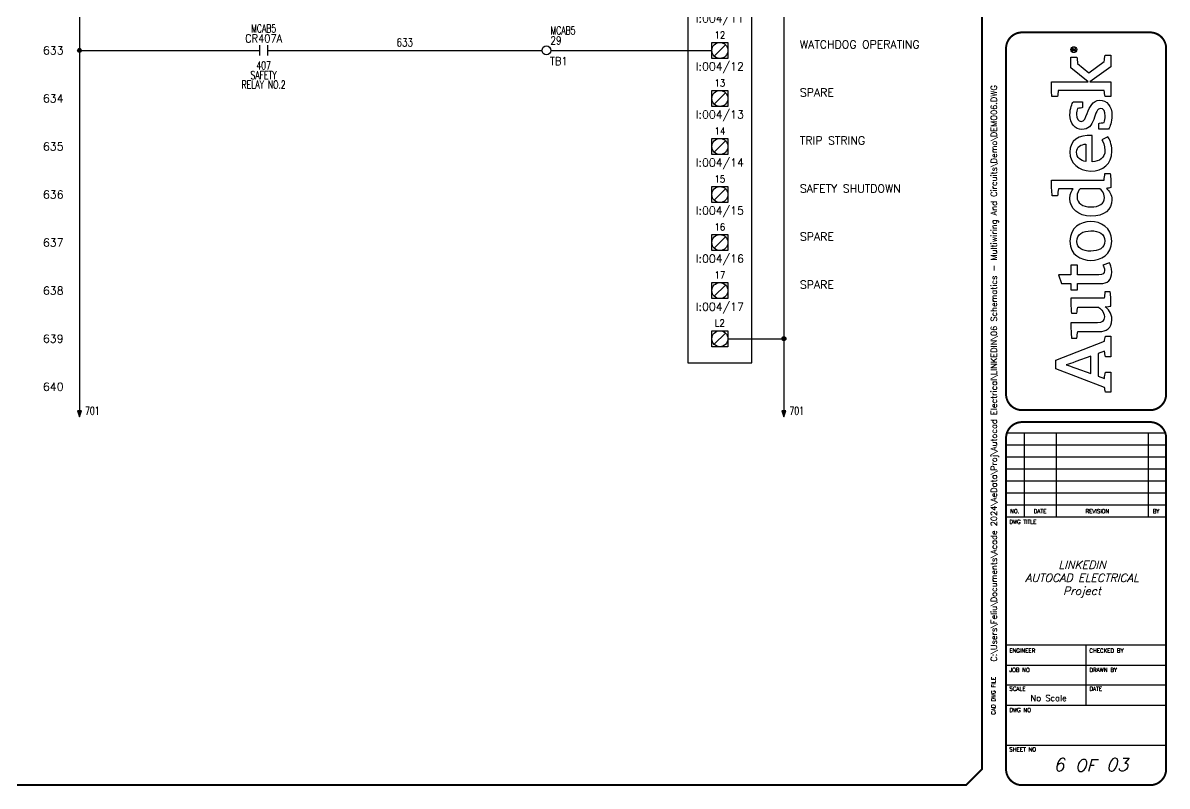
# Model space of a CAD drawing. Header units: inches. Extents: x 0 to 33.5, y 0 to 22.4.
# Drawn here: x 15.62 to 33.48, y 0.02 to 11.93 of the extents above; entities that cross this region are included whole.
import ezdxf
from ezdxf.enums import TextEntityAlignment as Align

# ---------------------------------------------------------------- set-up
doc = ezdxf.new("R2010")
doc.units = ezdxf.units.IN
doc.header["$MEASUREMENT"] = 0
for name, color, linetype in [('BLK_18AWG', 251, 'Continuous'), ('DESC', 150, 'Continuous'), ('DESCCHILD', 20, 'Continuous'), ('LAYER_1', 160, 'Continuous'), ('LOC', 8, 'Continuous'), ('MISC', 7, 'Continuous'), ('RED_18AWG', 1, 'Continuous'), ('SYMS', 7, 'Continuous'), ('TAGS', 150, 'Continuous'), ('TERMS', 123, 'Continuous'), ('TITLE', 7, 'Continuous'), ('WHT_16AWG', 7, 'Continuous'), ('WIRENO', 72, 'Continuous'), ('XREF', 7, 'Continuous'), ('XREFCHILD', 134, 'Continuous')]:
    doc.layers.add(name, color=color, linetype=linetype)
doc.styles.add('ITALIC', font='ITALIC')
doc.styles.add('LEGACY', font='romans.shx')
doc.styles.add('SIMPLEX', font='SIMPLEX')
doc.styles.add('WD', font='romans.shx')

# ---------------------------------------------------------------- blocks, each defined once
blk = doc.blocks.new('PLCIO_7E6B')
at = {"layer": 'SYMS'}
for p, q in [((0.5, 0.5), (-0.5, 0.5)), ((-0.5, 0.5), (-0.5, -13.125)), ((0.5, -13.125), (0.5, 0.5)), ((-0.328, -0.125), (-0.125, 0)), ((-0.125, 0.125), (0.125, 0.125)), ((-0.125, -0.125), (-0.125, 0.125)), ((0.088, 0.088), (-0.088, -0.088)), ((0.125, 0.125), (0.125, -0.125)), ((-0.391, -0.172), (-0.266, -0.172)), ((-0.391, -0.297), (-0.391, -0.172)), ((-0.328, -0.172), (-0.328, -0.125)), ((-0.266, -0.172), (-0.266, -0.297)), ((0.125, -0.125), (-0.125, -0.125)), ((-0.266, -0.297), (-0.391, -0.297)), ((-0.284, -0.19), (-0.372, -0.279)), ((-0.125, -0.625), (0.125, -0.625)), ((-0.125, -0.875), (-0.125, -0.625)), ((-0.125, -0.625), (0.125, -0.625)), ((-0.125, -0.875), (-0.125, -0.625)), ((0.088, -0.662), (-0.088, -0.838)), ((0.125, -0.625), (0.125, -0.875)), ((0.125, -0.625), (0.125, -0.875)), ((0.125, -0.875), (-0.125, -0.875)), ((0.125, -0.875), (-0.125, -0.875)), ((-0.125, -1.375), (0.125, -1.375)), ((-0.125, -1.625), (-0.125, -1.375)), ((-0.125, -1.375), (0.125, -1.375)), ((-0.125, -1.625), (-0.125, -1.375)), ((0.088, -1.412), (-0.088, -1.588)), ((0.125, -1.375), (0.125, -1.625)), ((0.125, -1.375), (0.125, -1.625)), ((0.125, -1.625), (-0.125, -1.625)), ((0.125, -1.625), (-0.125, -1.625)), ((-0.125, -2.125), (0.125, -2.125)), ((-0.125, -2.375), (-0.125, -2.125)), ((-0.125, -2.125), (0.125, -2.125)), ((-0.125, -2.375), (-0.125, -2.125)), ((0.125, -2.125), (0.125, -2.375)), ((0.125, -2.125), (0.125, -2.375)), ((0.088, -2.162), (-0.088, -2.338)), ((0.125, -2.375), (-0.125, -2.375)), ((0.125, -2.375), (-0.125, -2.375)), ((-0.125, -2.875), (0.125, -2.875)), ((-0.125, -3.125), (-0.125, -2.875)), ((-0.125, -2.875), (0.125, -2.875)), ((-0.125, -3.125), (-0.125, -2.875)), ((0.088, -2.912), (-0.088, -3.088)), ((0.125, -2.875), (0.125, -3.125)), ((0.125, -2.875), (0.125, -3.125)), ((0.125, -3.125), (-0.125, -3.125)), ((0.125, -3.125), (-0.125, -3.125)), ((-0.125, -3.625), (0.125, -3.625)), ((-0.125, -3.875), (-0.125, -3.625)), ((-0.125, -3.625), (0.125, -3.625)), ((-0.125, -3.875), (-0.125, -3.625)), ((0.088, -3.662), (-0.088, -3.838)), ((0.125, -3.625), (0.125, -3.875)), ((0.125, -3.625), (0.125, -3.875)), ((0.125, -3.875), (-0.125, -3.875)), ((0.125, -3.875), (-0.125, -3.875)), ((-0.125, -4.375), (0.125, -4.375)), ((-0.125, -4.625), (-0.125, -4.375)), ((-0.125, -4.375), (0.125, -4.375)), ((-0.125, -4.625), (-0.125, -4.375)), ((0.088, -4.412), (-0.088, -4.588)), ((0.125, -4.375), (0.125, -4.625)), ((0.125, -4.375), (0.125, -4.625)), ((0.125, -4.625), (-0.125, -4.625)), ((0.125, -4.625), (-0.125, -4.625)), ((-0.125, -5.125), (0.125, -5.125)), ((-0.125, -5.375), (-0.125, -5.125)), ((-0.125, -5.125), (0.125, -5.125)), ((-0.125, -5.375), (-0.125, -5.125)), ((0.088, -5.162), (-0.088, -5.338)), ((0.125, -5.125), (0.125, -5.375)), ((0.125, -5.125), (0.125, -5.375)), ((0.125, -5.375), (-0.125, -5.375)), ((0.125, -5.375), (-0.125, -5.375)), ((-0.125, -5.875), (0.125, -5.875)), ((-0.125, -6.125), (-0.125, -5.875)), ((-0.125, -5.875), (0.125, -5.875)), ((-0.125, -6.125), (-0.125, -5.875)), ((0.125, -5.875), (0.125, -6.125)), ((0.125, -5.875), (0.125, -6.125)), ((0.088, -5.912), (-0.088, -6.088)), ((0.125, -6.125), (-0.125, -6.125)), ((0.125, -6.125), (-0.125, -6.125)), ((-0.125, -6.625), (0.125, -6.625)), ((-0.125, -6.875), (-0.125, -6.625)), ((-0.125, -6.625), (0.125, -6.625)), ((-0.125, -6.875), (-0.125, -6.625)), ((0.088, -6.662), (-0.088, -6.838)), ((0.125, -6.625), (0.125, -6.875)), ((0.125, -6.625), (0.125, -6.875)), ((0.125, -6.875), (-0.125, -6.875)), ((0.125, -6.875), (-0.125, -6.875)), ((-0.125, -7.375), (0.125, -7.375)), ((-0.125, -7.625), (-0.125, -7.375)), ((-0.125, -7.375), (0.125, -7.375)), ((-0.125, -7.625), (-0.125, -7.375)), ((0.088, -7.412), (-0.088, -7.588)), ((0.125, -7.375), (0.125, -7.625)), ((0.125, -7.375), (0.125, -7.625)), ((0.125, -7.625), (-0.125, -7.625)), ((0.125, -7.625), (-0.125, -7.625)), ((-0.125, -8.125), (0.125, -8.125)), ((-0.125, -8.375), (-0.125, -8.125)), ((-0.125, -8.125), (0.125, -8.125)), ((-0.125, -8.375), (-0.125, -8.125)), ((0.088, -8.162), (-0.088, -8.338)), ((0.125, -8.125), (0.125, -8.375)), ((0.125, -8.125), (0.125, -8.375)), ((0.125, -8.375), (-0.125, -8.375)), ((0.125, -8.375), (-0.125, -8.375)), ((-0.125, -8.875), (0.125, -8.875)), ((-0.125, -9.125), (-0.125, -8.875)), ((-0.125, -8.875), (0.125, -8.875)), ((-0.125, -9.125), (-0.125, -8.875)), ((0.088, -8.912), (-0.088, -9.088)), ((0.125, -8.875), (0.125, -9.125)), ((0.125, -8.875), (0.125, -9.125)), ((0.125, -9.125), (-0.125, -9.125)), ((0.125, -9.125), (-0.125, -9.125)), ((-0.125, -9.625), (0.125, -9.625)), ((-0.125, -9.875), (-0.125, -9.625)), ((-0.125, -9.625), (0.125, -9.625)), ((-0.125, -9.875), (-0.125, -9.625)), ((0.125, -9.625), (0.125, -9.875)), ((0.125, -9.625), (0.125, -9.875)), ((0.088, -9.662), (-0.088, -9.838)), ((0.125, -9.875), (-0.125, -9.875)), ((0.125, -9.875), (-0.125, -9.875)), ((-0.125, -10.375), (0.125, -10.375)), ((-0.125, -10.625), (-0.125, -10.375)), ((-0.125, -10.375), (0.125, -10.375)), ((-0.125, -10.625), (-0.125, -10.375)), ((0.088, -10.412), (-0.088, -10.588)), ((0.125, -10.375), (0.125, -10.625)), ((0.125, -10.375), (0.125, -10.625)), ((0.125, -10.625), (-0.125, -10.625)), ((0.125, -10.625), (-0.125, -10.625)), ((-0.125, -11.125), (0.125, -11.125)), ((-0.125, -11.375), (-0.125, -11.125)), ((-0.125, -11.125), (0.125, -11.125)), ((-0.125, -11.375), (-0.125, -11.125)), ((0.088, -11.162), (-0.088, -11.338)), ((0.125, -11.125), (0.125, -11.375)), ((0.125, -11.125), (0.125, -11.375)), ((0.125, -11.375), (-0.125, -11.375)), ((0.125, -11.375), (-0.125, -11.375)), ((-0.125, -11.875), (0.125, -11.875)), ((-0.125, -12.125), (-0.125, -11.875)), ((-0.125, -11.875), (0.125, -11.875)), ((-0.125, -12.125), (-0.125, -11.875)), ((0.088, -11.912), (-0.088, -12.088)), ((0.125, -11.875), (0.125, -12.125)), ((0.125, -11.875), (0.125, -12.125)), ((0.125, -12.125), (-0.125, -12.125)), ((0.125, -12.125), (-0.125, -12.125)), ((-0.125, -12.625), (0.125, -12.625)), ((-0.125, -12.875), (-0.125, -12.625)), ((0.088, -12.662), (-0.088, -12.838)), ((0.125, -12.625), (0.125, -12.875)), ((0.125, -12.875), (-0.125, -12.875)), ((-0.5, -13.125), (0.5, -13.125))]:
    blk.add_line(p, q, dxfattribs=at)
for centre, radius in [((0, 0), 0.125), ((-0.328, -0.234), 0.0625), ((0, -0.75), 0.125), ((0, -1.5), 0.125), ((0, -2.25), 0.125), ((0, -3), 0.125), ((0, -3.75), 0.125), ((0, -4.5), 0.125), ((0, -5.25), 0.125), ((0, -6), 0.125), ((0, -6.75), 0.125), ((0, -7.5), 0.125), ((0, -8.25), 0.125), ((0, -9), 0.125), ((0, -9.75), 0.125), ((0, -10.5), 0.125), ((0, -11.25), 0.125), ((0, -12), 0.125), ((0, -12.75), 0.125)]:
    blk.add_circle(centre, radius, dxfattribs=at)
at = {"layer": 'SYMS', "style": 'LEGACY'}
for tag, height, width, p in [('MFG', 0.0781, 0.8, (0, 1.062)), ('LOC', 0.0781, 0.8, (0, 1.17)), ('CAT', 0.0781, 0.9, (0, 0.953)), ('DESC', 0.0781, 0.8, (0, 0.53)), ('TERM01', 0.109, 0.9, (0, 0.188)), ('TERM02', 0.109, 0.9, (0, -0.562)), ('TERM03', 0.109, 0.9, (0, -1.312)), ('TERM04', 0.109, 0.9, (0, -2.062)), ('TERM05', 0.109, 0.9, (0, -2.812)), ('TERM06', 0.109, 0.9, (0, -3.562)), ('TERM07', 0.109, 0.9, (0, -4.312)), ('TERM08', 0.109, 0.9, (0, -5.062)), ('TERM09', 0.109, 0.9, (0, -5.812)), ('TERM10', 0.109, 0.9, (0, -6.562)), ('TERM11', 0.109, 0.9, (0, -7.312)), ('TERM12', 0.109, 0.9, (0, -8.062)), ('TERM13', 0.109, 0.9, (0, -8.812)), ('TERM14', 0.109, 0.9, (0, -9.562)), ('TERM15', 0.109, 0.9, (0, -10.312)), ('TERM16', 0.109, 0.9, (0, -11.062)), ('TERM17', 0.109, 0.9, (0, -11.812)), ('TERM18', 0.109, 0.9, (0, -12.562))]:
    blk.add_attdef(tag, text='', height=height, dxfattribs=dict(at, width=width)).set_placement(p, align=Align.CENTER)
at = {"layer": 'SYMS', "linetype": 'Continuous', "style": 'LEGACY', "flags": 9}
blk.add_attdef('ASSYCODE', text='', height=0.01, dxfattribs=at).set_placement((0.23, 1.071), align=Align.CENTER)
at = {"layer": 'SYMS', "style": 'LEGACY'}
for tag, p in [('LINE1', (0, 0.812)), ('LINE2', (0, 0.656)), ('TAG', (0, 0.353))]:
    blk.add_attdef(tag, text='', height=0.109, dxfattribs=at).set_placement(p, align=Align.CENTER)
at = {"layer": 'SYMS', "style": 'LEGACY', "flags": 1}
for tag, p in [('X4TERM01', (-0.125, 0)), ('X4TERM02', (-0.125, -0.75)), ('X4TERM03', (-0.125, -1.5)), ('X4TERM04', (-0.125, -2.25)), ('X4TERM05', (-0.125, -3)), ('X4TERM06', (-0.125, -3.75)), ('X4TERM07', (-0.125, -4.5)), ('X4TERM08', (-0.125, -5.25)), ('X4TERM09', (-0.125, -6)), ('X4TERM10', (-0.125, -6.75)), ('X4TERM11', (-0.125, -7.5)), ('X4TERM12', (-0.125, -8.25)), ('X4TERM13', (-0.125, -9)), ('X4TERM14', (-0.125, -9.75)), ('X4TERM15', (-0.125, -10.5)), ('X4TERM16', (-0.125, -11.25)), ('X4TERM17', (-0.125, -12)), ('X1TERM18', (0.125, -12.75))]:
    blk.add_attdef(tag, p, '', height=0.01, dxfattribs=at)
at = {"layer": 'SYMS', "style": 'LEGACY', "width": 0.9}
for tag, p in [('TERMDESC01', (-0.172, -0.062)), ('TERMDESC02', (-0.188, -0.812)), ('TERMDESC03', (-0.188, -1.562)), ('TERMDESC04', (-0.188, -2.312)), ('TERMDESC05', (-0.188, -3.062)), ('TERMDESC06', (-0.188, -3.812)), ('TERMDESC07', (-0.188, -4.562)), ('TERMDESC08', (-0.188, -5.312)), ('TERMDESC09', (-0.188, -6.062)), ('TERMDESC10', (-0.188, -6.812)), ('TERMDESC11', (-0.188, -7.562)), ('TERMDESC12', (-0.188, -8.312)), ('TERMDESC13', (-0.188, -9.062)), ('TERMDESC14', (-0.188, -9.812)), ('TERMDESC15', (-0.188, -10.562)), ('TERMDESC16', (-0.188, -11.312)), ('TERMDESC17', (-0.188, -12.062))]:
    blk.add_attdef(tag, text='', height=0.0781, dxfattribs=at).set_placement(p, align=Align.TOP_RIGHT)
for tag, height, p in [('TERM', 0.0938, (-0.234, -0.188)), ('TERMDESC18', 0.0781, (0.188, -12.812))]:
    blk.add_attdef(tag, text='', height=height, dxfattribs=at).set_placement(p, align=Align.TOP_LEFT)
for tag, p in [('DESCA02', (1.25, -0.719)), ('DESCB02', (1.25, -0.859)), ('DESCC02', (1.25, -1)), ('DESCD02', (1.25, -1.141)), ('DESCE02', (1.25, -1.281)), ('DESCA03', (1.25, -1.469)), ('DESCB03', (1.25, -1.609)), ('DESCC03', (1.25, -1.75)), ('DESCD03', (1.25, -1.891)), ('DESCE03', (1.25, -2.031)), ('DESCA04', (1.25, -2.219)), ('DESCB04', (1.25, -2.359)), ('DESCC04', (1.25, -2.5)), ('DESCD04', (1.25, -2.641)), ('DESCE04', (1.25, -2.781)), ('DESCA05', (1.25, -2.969)), ('DESCB05', (1.25, -3.109)), ('DESCC05', (1.25, -3.25)), ('DESCD05', (1.25, -3.391)), ('DESCE05', (1.25, -3.531)), ('DESCA06', (1.25, -3.719)), ('DESCB06', (1.25, -3.859)), ('DESCC06', (1.25, -4)), ('DESCD06', (1.25, -4.141)), ('DESCE06', (1.25, -4.281)), ('DESCA07', (1.25, -4.469)), ('DESCB07', (1.25, -4.609)), ('DESCC07', (1.25, -4.75)), ('DESCD07', (1.25, -4.891)), ('DESCE07', (1.25, -5.031)), ('DESCA08', (1.25, -5.219)), ('DESCB08', (1.25, -5.359)), ('DESCC08', (1.25, -5.5)), ('DESCD08', (1.25, -5.641)), ('DESCE08', (1.25, -5.781)), ('DESCA09', (1.25, -5.969)), ('DESCB09', (1.25, -6.109)), ('DESCC09', (1.25, -6.25)), ('DESCD09', (1.25, -6.391)), ('DESCE09', (1.25, -6.531)), ('DESCA10', (1.25, -6.719)), ('DESCB10', (1.25, -6.859)), ('DESCC10', (1.25, -7)), ('DESCD10', (1.25, -7.141)), ('DESCE10', (1.25, -7.281)), ('DESCA11', (1.25, -7.469)), ('DESCB11', (1.25, -7.609)), ('DESCC11', (1.25, -7.75)), ('DESCD11', (1.25, -7.891)), ('DESCE11', (1.25, -8.031)), ('DESCA12', (1.25, -8.219)), ('DESCB12', (1.25, -8.359)), ('DESCC12', (1.25, -8.5)), ('DESCD12', (1.25, -8.641)), ('DESCE12', (1.25, -8.781)), ('DESCA13', (1.25, -8.969)), ('DESCB13', (1.25, -9.109)), ('DESCC13', (1.25, -9.25)), ('DESCD13', (1.25, -9.391)), ('DESCE13', (1.25, -9.531)), ('DESCA14', (1.25, -9.719)), ('DESCB14', (1.25, -9.859)), ('DESCC14', (1.25, -10)), ('DESCD14', (1.25, -10.141)), ('DESCE14', (1.25, -10.281)), ('DESCA15', (1.25, -10.469)), ('DESCB15', (1.25, -10.609)), ('DESCC15', (1.25, -10.75)), ('DESCD15', (1.25, -10.891)), ('DESCE15', (1.25, -11.031)), ('DESCA16', (1.25, -11.219)), ('DESCB16', (1.25, -11.359)), ('DESCC16', (1.25, -11.5)), ('DESCD16', (1.25, -11.641)), ('DESCE16', (1.25, -11.781)), ('DESCA17', (1.25, -11.969)), ('DESCB17', (1.25, -12.109)), ('DESCC17', (1.25, -12.25)), ('DESCD17', (1.25, -12.391)), ('DESCE17', (1.25, -12.531))]:
    blk.add_attdef(tag, p, '', height=0.109, dxfattribs=at)
at = {"layer": 'SYMS', "style": 'LEGACY'}
for tag, p in [('TAGA02', (0, -0.938)), ('TAGA03', (0, -1.688)), ('TAGA04', (0, -2.438)), ('TAGA05', (0, -3.188)), ('TAGA06', (0, -3.938)), ('TAGA07', (0, -4.688)), ('TAGA08', (0, -5.438)), ('TAGA09', (0, -6.188)), ('TAGA10', (0, -6.938)), ('TAGA11', (0, -7.688)), ('TAGA12', (0, -8.438)), ('TAGA13', (0, -9.188)), ('TAGA14', (0, -9.938)), ('TAGA15', (0, -10.688)), ('TAGA16', (0, -11.438)), ('TAGA17', (0, -12.188))]:
    blk.add_attdef(tag, text='', height=0.109, dxfattribs=at).set_placement(p, align=Align.TOP_CENTER)
blk = doc.blocks.new('WDDOT')
for radius in [0.03, 0.0187, 0.00929]:
    blk.add_circle((0, 0), radius)
blk = doc.blocks.new('HA1S4')
for points in [[(0, 0), (-0.031, 0), (0, -0.094), (0.031, 0), (0, 0)], [(0.016, -0.011), (-0.016, -0.011), (0, -0.058), (0.016, -0.011)]]:
    blk.add_lwpolyline(points)
at = {"style": 'WD', "width": 0.7}
for tag, p in [('DESC1', (0.088, 0.113)), ('XREF', (0.088, -0.062))]:
    blk.add_attdef(tag, p, '', height=0.125, dxfattribs=at)
at = {"style": 'WD', "flags": 1}
for tag, p in [('X2TERM01', (0, 0)), ('SIGCODE', (0.035, -0.083))]:
    blk.add_attdef(tag, p, '', height=0.01, dxfattribs=at)
at = {"style": 'WD', "width": 0.8, "flags": 8}
blk.add_attdef('WIRENO', text='', height=0.125, dxfattribs=at).set_placement((0, -0.259), align=Align.CENTER)
blk = doc.blocks.new('HCR21')
at = {"linetype": 'Continuous'}
for p, q in [((-0.062, 0.08), (-0.062, -0.08)), ((0.062, 0.08), (0.062, -0.08))]:
    blk.add_line(p, q, dxfattribs=at)
at = {"style": 'WD'}
for tag, width, p in [('INST', 0.7, (0, 0.451)), ('LOC', 0.7, (0, 0.281)), ('TAG2', 0.9, (0, 0.125)), ('XREF', 0.7, (0, -0.297)), ('DESC1', 0.7, (0, -0.449)), ('DESC2', 0.7, (0, -0.597)), ('DESC3', 0.7, (0, -0.744))]:
    blk.add_attdef(tag, text='', height=0.125, dxfattribs=dict(at, width=width)).set_placement(p, align=Align.CENTER)
for tag, p, flags in [('X4TERM01', (-0.062, 0), 1), ('X1TERM02', (0.062, 0), 1), ('FAMILY', (0.097, 0.053), 9), ('CONTACT', (0.097, 0.036), 1)]:
    blk.add_attdef(tag, p, '', height=0.01, dxfattribs=dict(at, flags=flags))
for tag, p in [('X2LINK', (0, 0.125)), ('X8LINK', (0, -0.125))]:
    blk.add_attdef(tag, p, '', height=0.01, dxfattribs=at)
at = {"linetype": 'Continuous', "style": 'WD', "flags": 8}
blk.add_attdef('TERM01', text='', height=0.125, dxfattribs=at).set_placement((-0.125, -0.016), align=Align.TOP_RIGHT)
blk.add_attdef('TERM02', text='', height=0.125, dxfattribs=at).set_placement((0.125, -0.016), align=Align.TOP_LEFT)
blk = doc.blocks.new('AI9-BLK2')
at = {"layer": 'LAYER_1', "color": 7}
blk.add_circle((0, 0), 2.03, dxfattribs=at)
blk.add_open_spline([(1.73, 0), (1.73, -1.02), (0.99, -1.75), (-0.01, -1.75), (-0.99, -1.75), (-1.73, -1.02), (-1.73, 0), (-1.73, 1.01), (-0.99, 1.75), (-0.01, 1.75), (0.99, 1.75), (1.73, 1.01), (1.73, 0)], degree=3, knots=[0, 0, 0, 0, 1, 1, 1, 2, 2, 2, 3, 3, 3, 4, 4, 4, 4], dxfattribs=at)
blk = doc.blocks.new('AI9-BLK1')
at = {"layer": 'LAYER_1', "color": 7}
for points, knots in [([(0.67, -1.05), (0.67, -1.05), (0.18, -0.36), (0.18, -0.36), (0.09, -0.24), (0.03, -0.15), (-0.06, -0.08), (0.29, -0.04), (0.5, 0.15), (0.5, 0.46), (0.5, 0.77), (0.28, 1.05), (-0.15, 1.05), (-0.15, 1.05), (-0.84, 1.05), (-0.84, 1.05), (-0.84, 1.05), (-0.84, -1.05), (-0.84, -1.05), (-0.84, -1.05), (-0.54, -1.05), (-0.54, -1.05), (-0.54, -1.05), (-0.54, -0.11), (-0.54, -0.11), (-0.37, -0.11), (-0.31, -0.16), (-0.2, -0.31), (-0.2, -0.31), (0.3, -1.05), (0.3, -1.05), (0.3, -1.05), (0.67, -1.05), (0.67, -1.05)], [0, 0, 0, 0, 1, 1, 1, 2, 2, 2, 3, 3, 3, 4, 4, 4, 5, 5, 5, 6, 6, 6, 7, 7, 7, 8, 8, 8, 9, 9, 9, 10, 10, 10, 11, 11, 11, 11]), ([(0.17, 0.46), (0.17, 0.16), (-0.08, 0.13), (-0.32, 0.13), (-0.32, 0.13), (-0.54, 0.13), (-0.54, 0.13), (-0.54, 0.13), (-0.54, 0.79), (-0.54, 0.79), (-0.54, 0.79), (-0.22, 0.79), (-0.22, 0.79), (0.06, 0.79), (0.17, 0.66), (0.17, 0.46)], [0, 0, 0, 0, 1, 1, 1, 2, 2, 2, 3, 3, 3, 4, 4, 4, 5, 5, 5, 5])]:
    blk.add_open_spline(points, degree=3, knots=knots, dxfattribs=at)
blk = doc.blocks.new('LOGO')
for points, knots in [([(147.12, 4.68), (147.07, 5.37), (147.05, 6.12), (147.05, 6.92), (147.05, 6.92), (147.05, 41.08), (147.05, 41.08), (143.39, 41.25), (139.27, 41.02), (136.06, 40.68), (136.06, 40.68), (136.06, 36.96), (136.06, 36.96), (137.72, 36.84), (139.61, 36.61), (140.98, 36.38), (140.98, 36.38), (140.99, 36.38), (140.99, 36.38), (140.99, 36.38), (140.99, 26.2), (140.99, 26.2), (139.96, 27.06), (137.95, 28.38), (134.29, 28.38), (127.26, 28.38), (121.99, 22.6), (121.99, 13.79), (121.99, 4.52), (126.57, -0.69), (133.38, -0.69), (137.1, -0.69), (139.61, 1.09), (141.27, 3.09), (141.33, 2.12), (141.61, 0.63), (141.84, 0), (145.22, -0.17), (148.71, 0.06), (151.68, 0.4), (151.68, 0.4), (151.68, 4.12), (151.68, 4.12), (150.22, 4.23), (148.43, 4.45), (147.12, 4.68)], [0, 0, 0, 0, 1, 1, 1, 2, 2, 2, 3, 3, 3, 4, 4, 4, 5, 5, 5, 6, 6, 6, 7, 7, 7, 8, 8, 8, 9, 9, 9, 10, 10, 10, 11, 11, 11, 12, 12, 12, 13, 13, 13, 14, 14, 14, 15, 15, 15, 15]), ([(229.37, 4.57), (229.37, 4.57), (221.51, 15.23), (221.51, 15.23), (221.51, 15.23), (227.98, 23.01), (227.98, 23.01), (229.35, 23.12), (231.27, 23.34), (232.41, 23.63), (232.41, 23.63), (232.41, 27.69), (232.41, 27.69), (232.41, 27.69), (225.02, 27.69), (225.02, 27.69), (225.02, 27.69), (215.2, 15.61), (215.2, 15.61), (215.2, 15.61), (215.2, 41.19), (215.2, 41.19), (211.84, 41.34), (208.17, 41.17), (205.13, 40.88), (205.13, 40.88), (205.13, 36.94), (205.13, 36.94), (206.54, 36.82), (208.02, 36.64), (209.13, 36.45), (209.13, 36.45), (209.13, 4.51), (209.13, 4.51), (207.75, 4.41), (206.35, 4.21), (205.07, 3.95), (205.07, 3.95), (205.07, 0), (205.07, 0), (205.07, 0), (215.2, 0), (215.2, 0), (215.2, 0), (215.2, 14.46), (215.2, 14.46), (215.2, 14.46), (225.55, 0), (225.55, 0), (225.55, 0), (233.71, 0), (233.71, 0), (233.71, 0), (233.71, 3.82), (233.71, 3.82), (232.17, 4.17), (230.63, 4.4), (229.37, 4.57)], [0, 0, 0, 0, 1, 1, 1, 2, 2, 2, 3, 3, 3, 4, 4, 4, 5, 5, 5, 6, 6, 6, 7, 7, 7, 8, 8, 8, 9, 9, 9, 10, 10, 10, 11, 11, 11, 12, 12, 12, 13, 13, 13, 14, 14, 14, 15, 15, 15, 16, 16, 16, 17, 17, 17, 18, 18, 18, 19, 19, 19, 19]), ([(35.2, 4.35), (35.2, 4.35), (22.07, 38.1), (22.07, 38.1), (22.07, 38.1), (16.08, 38.1), (16.08, 38.1), (16.08, 38.1), (3.2, 4.35), (3.2, 4.35), (2.17, 4.23), (0.92, 4), (0, 3.72), (0, 3.72), (0, 0), (0, 0), (0, 0), (13.72, 0), (13.72, 0), (13.72, 0), (13.72, 3.72), (13.72, 3.72), (12.41, 4), (10.86, 4.29), (9.49, 4.4), (9.49, 4.4), (11.09, 8.81), (11.09, 8.81), (11.09, 8.81), (26.77, 8.81), (26.77, 8.81), (26.77, 8.81), (28.39, 4.35), (28.39, 4.35), (27.02, 4.23), (25.77, 4), (24.51, 3.72), (24.51, 3.72), (24.51, 0), (24.51, 0), (24.51, 0), (38.69, 0), (38.69, 0), (38.69, 0), (38.69, 3.72), (38.69, 3.72), (37.89, 3.95), (36, 4.35), (35.2, 4.35)], [0, 0, 0, 0, 1, 1, 1, 2, 2, 2, 3, 3, 3, 4, 4, 4, 5, 5, 5, 6, 6, 6, 7, 7, 7, 8, 8, 8, 9, 9, 9, 10, 10, 10, 11, 11, 11, 12, 12, 12, 13, 13, 13, 14, 14, 14, 15, 15, 15, 16, 16, 16, 16]), ([(70.82, 23.06), (70.82, 23.06), (70.82, 27.69), (70.82, 27.69), (70.82, 27.69), (75.28, 27.69), (75.28, 27.69), (75.28, 27.69), (75.28, 34.33), (75.28, 34.33), (75.28, 34.33), (81.35, 36.24), (81.35, 36.24), (81.35, 36.24), (81.35, 27.69), (81.35, 27.69), (81.35, 27.69), (88.04, 27.69), (88.04, 27.69), (88.04, 27.69), (88.04, 23.06), (88.04, 23.06), (88.04, 23.06), (81.35, 23.06), (81.35, 23.06), (81.35, 23.06), (81.35, 8.35), (81.35, 8.35), (81.35, 5.61), (82.09, 4.35), (84.32, 4.35), (85.98, 4.35), (87.47, 5.15), (87.98, 5.49), (87.98, 5.49), (89.7, 0.92), (89.7, 0.92), (88.67, 0.34), (86.5, -0.69), (83.24, -0.69), (77.57, -0.69), (75.28, 2.4), (75.28, 7.38), (75.28, 7.38), (75.28, 23.06), (75.28, 23.06), (75.28, 23.06), (70.82, 23.06), (70.82, 23.06)], [0, 0, 0, 0, 1, 1, 1, 2, 2, 2, 3, 3, 3, 4, 4, 4, 5, 5, 5, 6, 6, 6, 7, 7, 7, 8, 8, 8, 9, 9, 9, 10, 10, 10, 11, 11, 11, 12, 12, 12, 13, 13, 13, 14, 14, 14, 15, 15, 15, 16, 16, 16, 16]), ([(12.84, 13.84), (12.84, 13.84), (16.64, 24.31), (16.64, 24.31), (17.79, 27.46), (18.19, 28.83), (18.82, 30.89), (18.82, 30.89), (18.93, 30.89), (18.93, 30.89), (19.56, 28.89), (19.96, 27.52), (21.1, 24.31), (21.1, 24.31), (24.91, 13.84), (24.91, 13.84), (24.91, 13.84), (12.84, 13.84), (12.84, 13.84)], [0, 0, 0, 0, 1, 1, 1, 2, 2, 2, 3, 3, 3, 4, 4, 4, 5, 5, 5, 6, 6, 6, 6]), ([(59.65, -0.06), (59.48, 0.63), (59.2, 2.57), (59.14, 3.83), (57.76, 2), (54.9, -0.74), (50.21, -0.74), (44.21, -0.74), (41.98, 3.15), (41.98, 8.07), (41.98, 8.07), (41.98, 22.94), (41.98, 22.94), (40.6, 23.17), (38.77, 23.4), (37.34, 23.51), (37.34, 23.51), (37.34, 27.29), (37.34, 27.29), (40.32, 27.57), (44.38, 27.8), (48.04, 27.63), (48.04, 27.63), (48.04, 9.33), (48.04, 9.33), (48.04, 6.24), (49.13, 4.46), (52.27, 4.46), (55.76, 4.46), (58.39, 7.89), (58.97, 8.64), (58.97, 8.64), (58.97, 23), (58.97, 23), (57.76, 23.17), (56.05, 23.4), (54.62, 23.51), (54.62, 23.51), (54.62, 27.29), (54.62, 27.29), (57.59, 27.69), (61.54, 27.8), (65.03, 27.69), (65.03, 27.69), (65.03, 4.63), (65.03, 4.63), (66.35, 4.4), (68.12, 4.18), (69.61, 4.06), (69.61, 4.06), (69.61, 0.34), (69.61, 0.34), (66.69, 0), (62.97, -0.23), (59.65, -0.06)], [0, 0, 0, 0, 1, 1, 1, 2, 2, 2, 3, 3, 3, 4, 4, 4, 5, 5, 5, 6, 6, 6, 7, 7, 7, 8, 8, 8, 9, 9, 9, 10, 10, 10, 11, 11, 11, 12, 12, 12, 13, 13, 13, 14, 14, 14, 15, 15, 15, 16, 16, 16, 17, 17, 17, 18, 18, 18, 18]), ([(104.75, -0.69), (95.2, -0.69), (91.36, 6.98), (91.36, 13.79), (91.36, 20.6), (95.08, 28.38), (104.64, 28.38), (114.13, 28.38), (118.31, 20.77), (118.31, 13.96), (118.31, 7.21), (114.25, -0.69), (104.75, -0.69)], [0, 0, 0, 0, 1, 1, 1, 2, 2, 2, 3, 3, 3, 4, 4, 4, 4]), ([(167.59, 4.06), (171.42, 4.06), (173.77, 5.49), (175.03, 6.24), (175.03, 6.24), (177.14, 2.06), (177.14, 2.06), (175.54, 1.09), (172.57, -0.69), (167.19, -0.69), (158.15, -0.69), (153.35, 5.49), (153.35, 14.02), (153.35, 22.48), (158.9, 28.38), (166.45, 28.38), (174.57, 28.38), (178.75, 22.48), (177.89, 12.93), (177.89, 12.93), (159.75, 12.93), (159.75, 12.93), (160.04, 7.89), (162.33, 4.06), (167.59, 4.06)], [0, 0, 0, 0, 1, 1, 1, 2, 2, 2, 3, 3, 3, 4, 4, 4, 5, 5, 5, 6, 6, 6, 7, 7, 7, 8, 8, 8, 8]), ([(193.34, 16.37), (190.23, 17.59), (187.77, 18.32), (187.77, 20.51), (187.77, 22.57), (189.85, 23.75), (192.61, 23.75), (194.13, 23.75), (195.63, 23.45), (196.75, 23.05), (196.92, 21.88), (197.07, 20.09), (197.32, 19.59), (197.32, 19.59), (201.33, 19.59), (201.33, 19.59), (201.33, 19.59), (201.33, 26.12), (201.33, 26.12), (200.23, 26.79), (197.13, 28.37), (192.35, 28.37), (186.46, 28.37), (182.17, 24.96), (182.17, 20.07), (182.17, 15.66), (184.93, 13.39), (189.13, 11.89), (193.39, 10.37), (196.74, 9.33), (196.74, 7.16), (196.74, 5.06), (194.96, 3.86), (191.41, 3.86), (189.95, 3.86), (188.14, 4.14), (187.03, 4.55), (186.85, 5.85), (186.59, 7.84), (186.3, 8.37), (186.3, 8.37), (182.29, 8.37), (182.29, 8.37), (182.29, 8.37), (182.29, 1.6), (182.29, 1.6), (182.29, 1.6), (182.29, 1.6), (182.29, 1.6), (184.06, 0.46), (187.46, -0.76), (191.78, -0.76), (198.3, -0.76), (202.45, 2.57), (202.45, 7.83), (202.45, 12.53), (197.83, 14.62), (193.34, 16.37)], [0, 0, 0, 0, 1, 1, 1, 2, 2, 2, 3, 3, 3, 4, 4, 4, 5, 5, 5, 6, 6, 6, 7, 7, 7, 8, 8, 8, 9, 9, 9, 10, 10, 10, 11, 11, 11, 12, 12, 12, 13, 13, 13, 14, 14, 14, 15, 15, 15, 16, 16, 16, 17, 17, 17, 18, 18, 18, 19, 19, 19, 19]), ([(104.52, 23.63), (99.6, 23.63), (97.77, 19.45), (97.77, 13.96), (97.77, 8.47), (99.89, 4.12), (104.81, 4.12), (109.78, 4.12), (111.84, 8.24), (111.84, 13.79), (111.84, 19.28), (109.5, 23.63), (104.52, 23.63)], [0, 0, 0, 0, 1, 1, 1, 2, 2, 2, 3, 3, 3, 4, 4, 4, 4]), ([(140.99, 7.61), (140.3, 6.69), (138.18, 4.35), (135.04, 4.35), (130.46, 4.35), (128.46, 8.12), (128.46, 13.84), (128.46, 19.62), (130.92, 23.46), (135.38, 23.46), (138.3, 23.46), (139.9, 22.31), (140.99, 21.34), (140.99, 21.34), (140.99, 7.61), (140.99, 7.61)], [0, 0, 0, 0, 1, 1, 1, 2, 2, 2, 3, 3, 3, 4, 4, 4, 5, 5, 5, 5]), ([(172, 17.28), (171.88, 20.77), (170.39, 23.74), (166.33, 23.74), (162.61, 23.74), (160.55, 21.22), (159.92, 17.28), (159.92, 17.28), (172, 17.28), (172, 17.28)], [0, 0, 0, 0, 1, 1, 1, 2, 2, 2, 3, 3, 3, 3])]:
    blk.add_open_spline(points, degree=3, knots=knots)
for name, p in [('AI9-BLK2', (237.56, 25.66)), ('AI9-BLK1', (237.76, 25.67))]:
    blk.add_blockref(name, p)
blk = doc.blocks.new('acade_title')
at = {"layer": 'TITLE'}
for p, q in [((30.969, 5.531), (33.469, 5.531)), ((31.25, 5.531), (31.25, 4.219)), ((31.75, 5.531), (31.75, 4.219)), ((33.188, 5.531), (33.188, 4.219)), ((30.969, 5.344), (33.469, 5.344)), ((30.969, 5.156), (33.469, 5.156)), ((30.969, 4.969), (33.469, 4.969)), ((30.969, 4.781), (33.469, 4.781)), ((30.969, 4.594), (33.469, 4.594)), ((30.969, 4.406), (33.469, 4.406)), ((30.969, 4.219), (33.469, 4.219)), ((30.594, 0.281), (30.594, 2.214)), ((30.969, 2.219), (33.469, 2.219)), ((32.219, 1.281), (32.219, 2.219)), ((30.969, 1.906), (33.469, 1.906)), ((30.969, 1.594), (33.469, 1.594)), ((30.969, 1.281), (33.469, 1.281)), ((30.969, 0.656), (33.469, 0.656))]:
    blk.add_line(p, q, dxfattribs=at)
at = {"layer": 'TITLE', "const_width": 0.0312}
blk.add_lwpolyline([(30.594, 0.281), (30.594, 22.177), (30.344, 22.427), (0.281, 22.427), (0.031, 22.177), (0.031, 0.281), (0.281, 0.031), (30.344, 0.031)], close=True, dxfattribs=at)
for points in [[(31.219, 11.781, 0.414214), (30.969, 11.531, 0.414214)], [(33.469, 11.531, 0.414214), (33.219, 11.781, 0.414214)], [(30.969, 6.135, 0.414214), (31.219, 5.885, 0.414214)], [(33.219, 5.885, 0.414214), (33.469, 6.135, 0.414214)], [(31.219, 5.698, 0.414214), (30.969, 5.448, 0.414214)], [(33.469, 5.448, 0.414214), (33.219, 5.698, 0.414214)], [(30.969, 0.281, 0.414214), (31.219, 0.031, 0.414214)], [(33.219, 0.031, 0.414214), (33.469, 0.281, 0.414214)]]:
    blk.add_lwpolyline(points, format="xyb", dxfattribs=at)
for points in [[(31.219, 11.781), (33.219, 11.781)], [(31.219, 5.885), (33.219, 5.885)], [(31.219, 5.698), (33.219, 5.698)], [(30.969, 5.448), (30.969, 0.281)], [(33.469, 5.448), (33.469, 0.281)], [(31.219, 0.031), (33.219, 0.031)]]:
    blk.add_lwpolyline(points, dxfattribs=at)
at = {"layer": 'TITLE', "color": 7, "const_width": 0.0312}
for points in [[(30.969, 11.531), (30.969, 6.135)], [(33.469, 11.531), (33.469, 6.135)]]:
    blk.add_lwpolyline(points, dxfattribs=at)
at = {"xscale": 0.02250000000000085, "yscale": 0.02250000000000085, "zscale": 0.02250000000000085, "rotation": 90}
blk.add_blockref('LOGO', (32.605, 6.167), dxfattribs=at)
at = {"layer": 'TITLE', "color": 1}
for s, height, style, p in [('NO.', 0.0625, 'SIMPLEX', (31.104, 4.307)), ('DATE', 0.0625, 'SIMPLEX', (31.5, 4.307)), ('REVISION', 0.0625, 'SIMPLEX', (32.396, 4.307)), ('BY', 0.0625, 'SIMPLEX', (33.313, 4.307)), ('OF', 0.1875, 'ITALIC', (32.208, 0.339))]:
    blk.add_text(s, height=height, dxfattribs=dict(at, style=style)).set_placement(p, align=Align.MIDDLE)
at = {"layer": 'TITLE', "color": 1, "style": 'SIMPLEX'}
for s, p in [('DWG TITLE', (31.021, 4.109)), ('ENGINEER', (31.021, 2.099)), ('CHECKED BY', (32.271, 2.099)), ('JOB NO', (31.021, 1.797)), ('DRAWN BY', (32.271, 1.797)), ('SCALE', (31.021, 1.505)), ('DATE', (32.271, 1.505)), ('DWG NO', (31.021, 1.172)), ('SHEET NO', (31.021, 0.557))]:
    blk.add_text(s, height=0.0625, dxfattribs=at).set_placement(p)
blk.add_text('CAD DWG FILE', height=0.0625, rotation=90, dxfattribs=at).set_placement((30.802, 1.13))
at = {"layer": 'TITLE', "color": 1, "style": 'ITALIC'}
for tag, height, p in [('TITLE#1', 0.125, (32.156, 3.406)), ('TITLE#2', 0.125, (32.156, 3.204)), ('TITLE#3', 0.125, (32.156, 3.001)), ('TITLE#4', 0.125, (32.156, 2.799)), ('DWG#', 0.2, (32.156, 0.826))]:
    blk.add_attdef(tag, text='', height=height, dxfattribs=at).set_placement(p, align=Align.CENTER)
at = {"layer": 'TITLE', "color": 1, "style": 'SIMPLEX'}
blk.add_attdef('CAD#', (30.826, 1.958), '', height=0.0938, rotation=90, dxfattribs=at)
at = {"layer": 'TITLE', "color": 1}
for tag, p, height, style in [('ENGINEER', (31.237, 1.958), 0.0938, 'ITALIC'), ('CHKDBY', (32.424, 1.958), 0.0938, 'ITALIC'), ('JOB#', (31.464, 1.644), 0.0938, 'SIMPLEX'), ('DRAWNBY', (32.494, 1.644), 0.0938, 'ITALIC'), ('SCALE', (31.353, 1.344), 0.0938, 'SIMPLEX'), ('DATE', (32.408, 1.344), 0.0938, 'SIMPLEX'), ('SHTS', (32.532, 0.25), 0.2, 'ITALIC')]:
    blk.add_attdef(tag, p, '', height=height, dxfattribs=dict(at, style=style))
at = {"layer": 'TITLE', "color": 1, "style": 'ITALIC'}
blk.add_attdef('SH#', text='', height=0.2, dxfattribs=at).set_placement((31.881, 0.25), align=Align.RIGHT)
at = {"layer": 'TITLE', "color": 7, "flags": 9}
blk.add_attdef('WD_TB', (31.219, 0.031), '', height=0.125, dxfattribs=at)
blk = doc.blocks.new('HT0002')
blk.add_circle((0, 0), 0.0699)
at = {"style": 'WD'}
for tag, p, width in [('INST', (0.062, 0.42), 0.7), ('LOC', (0.062, 0.25), 0.7), ('DESC1', (0.053, -0.385), 0.8)]:
    blk.add_attdef(tag, p, '', height=0.125, dxfattribs=dict(at, width=width))
at = {"linetype": 'Continuous', "style": 'WD'}
for tag, p, height, width, flags in [('TERM01', (0.062, 0.094), 0.125, 0.8, 8), ('TAGSTRIP', (0.053, -0.229), 0.125, 0.9, 8), ('CAT', (0.213, -0.406), 0.109, 0.8, 1), ('DESC2', (0.053, -0.541), 0.125, 0.8, 8), ('DESC3', (0.053, -0.698), 0.125, 0.8, 8)]:
    blk.add_attdef(tag, p, '', height=height, dxfattribs=dict(at, width=width, flags=flags))
at = {"style": 'WD', "flags": 1}
for tag, p, height in [('X4TERM01', (-0.07, 0), 0.0125), ('X4TERMDESC01', (-0.055, -0.023), 0.025), ('X2TERMDESC01', (-0.006, 0.029), 0.025), ('STRIPSEQ', (0, 0), 0.00125), ('X2TERM01', (0, 0.07), 0.0125), ('X2PIN01', (0.033, 0.084), 0.0125), ('X1TERMDESC01', (0.039, 0.007), 0.025), ('X1TERM01', (0.07, 0), 0.0125), ('X1PIN01', (0.087, 0.016), 0.0125), ('X4PIN01', (-0.114, -0.038), 0.0125), ('LINKTERM', (0, -0.002), 0.00125), ('X8TERM01', (0, -0.07), 0.0125), ('X8TERMDESC01', (0, -0.054), 0.025), ('X8PIN01', (0.026, -0.096), 0.0125)]:
    blk.add_attdef(tag, p, '', height=height, dxfattribs=at)
at = {"linetype": 'Continuous', "style": 'WD', "width": 0.8, "flags": 1}
blk.add_attdef('MFG', text='', height=0.109, dxfattribs=at).set_placement((0.088, -0.406), align=Align.RIGHT)
at = {"style": 'WD', "width": 0.7, "flags": 1}
blk.add_attdef('ASSYCODE', (0.062, -0.281), '', height=0.01, dxfattribs=at)
blk = doc.blocks.new('WD_WNH')
at = {"linetype": 'Continuous', "style": 'WD', "width": 0.8}
blk.add_attdef('WIRENO', text='', height=0.125, dxfattribs=at).set_placement((0, 0.062), align=Align.CENTER)
at = {"style": 'WD', "flags": 1}
for tag, p in [('W01USER', (0, 0.078)), ('W02USER', (0, 0.07)), ('W03USER', (0, 0.062)), ('W04USER', (0, 0.055)), ('W05USER', (0, 0.047)), ('W06USER', (0, 0.039)), ('W07USER', (0, 0.031)), ('W08USER', (0, 0.023)), ('W09USER', (0, 0.016)), ('W10USER', (0, 0.008))]:
    blk.add_attdef(tag, text='', height=0.005, dxfattribs=at).set_placement(p, align=Align.CENTER)

msp = doc.modelspace()

# ---------------------------------------------------------------- linework, layer by layer
at = {"layer": 'BLK_18AWG'}
for p, q in [((16.5, 20.875), (16.5, 5.875)), ((16.5, 11.5), (19.312, 11.5))]:
    msp.add_line(p, q, dxfattribs=at)
at = {"layer": 'RED_18AWG'}
for p, q in [((19.438, 11.5), (23.722, 11.5)), ((23.862, 11.5), (26.375, 11.5))]:
    msp.add_line(p, q, dxfattribs=at)
at = {"layer": 'WHT_16AWG'}
for p, q in [((27.5, 20.875), (27.5, 5.875)), ((26.625, 7), (27.5, 7))]:
    msp.add_line(p, q, dxfattribs=at)

# ---------------------------------------------------------------- block references
ref = msp.add_blockref('acade_title', (0, 0))
ref.add_attrib('SHTS', '03', (32.532, 0.25), dxfattribs={"layer": 'MISC', "color": 1, "height": 0.2, "style": 'ITALIC'})
ref.add_attrib('TITLE#3', 'Project', dxfattribs={"layer": 'MISC', "color": 1, "height": 0.125, "style": 'ITALIC'}).set_placement((32.156, 3.001), align=Align.CENTER)
ref.add_attrib('TITLE#2', 'AUTOCAD ELECTRICAL', dxfattribs={"layer": 'MISC', "color": 1, "height": 0.125, "style": 'ITALIC'}).set_placement((32.156, 3.204), align=Align.CENTER)
ref.add_attrib('SH#', '6', dxfattribs={"layer": 'MISC', "color": 1, "height": 0.2, "style": 'ITALIC'}).set_placement((31.881, 0.25), align=Align.RIGHT)
ref.add_attrib('SCALE', 'No Scale', (31.353, 1.344), dxfattribs={"layer": 'MISC', "color": 1, "height": 0.0938, "style": 'SIMPLEX'})
ref.add_attrib('CAD#', 'C:\\Users\\Feliu\\Documents\\Acade 2024\\AeData\\Proj\\Autocad Electrical\\LINKEDIN\\06 Schematics - Multiwiring And Circuits\\Demo\\DEMO06.DWG', (30.826, 1.958), dxfattribs={"layer": 'MISC', "color": 1, "height": 0.09375, "rotation": 90, "style": 'SIMPLEX'})
ref.add_attrib('TITLE#1', 'LINKEDIN', dxfattribs={"layer": 'MISC', "color": 1, "height": 0.125, "style": 'ITALIC'}).set_placement((32.156, 3.406), align=Align.CENTER)
ref = msp.add_blockref('PLCIO_7E6B', (26.5, 19.75))
ref.add_attrib('TERM01', 'A', dxfattribs={"layer": 'TERMS', "height": 0.109, "style": 'WD', "width": 0.9}).set_placement((26.5, 19.938), align=Align.CENTER)
ref.add_attrib('TAG', 'PLC622', dxfattribs={"layer": 'TAGS', "height": 0.125, "style": 'WD'}).set_placement((26.5, 20.103), align=Align.CENTER)
ref.add_attrib('TERM', 'B,C,D', dxfattribs={"layer": 'TERMS', "height": 0.0938, "style": 'WD', "width": 0.9}).set_placement((26.266, 19.562), align=Align.TOP_LEFT)
ref.add_attrib('LINE1', 'RACK 0', dxfattribs={"layer": 'MISC', "height": 0.1094, "style": 'WD'}).set_placement((26.5, 20.562), align=Align.CENTER)
ref.add_attrib('LINE2', 'SLOT 4', dxfattribs={"layer": 'MISC', "height": 0.1094, "style": 'WD'}).set_placement((26.5, 20.406), align=Align.CENTER)
ref.add_attrib('DESC', '120V INPUTS', dxfattribs={"layer": 'DESC', "height": 0.07812, "style": 'WD', "width": 0.8}).set_placement((26.5, 20.28), align=Align.CENTER)
ref.add_attrib('CAT', '1771-IAD', dxfattribs={"layer": 'MISC', "height": 0.0781, "style": 'WD', "width": 0.9}).set_placement((26.5, 20.703), align=Align.CENTER)
ref.add_attrib('MFG', 'AB', dxfattribs={"layer": 'MISC', "height": 0.0781, "style": 'WD', "width": 0.8}).set_placement((26.5, 20.812), align=Align.CENTER)
ref.add_attrib('TERM02', '00', dxfattribs={"layer": 'TERMS', "height": 0.1094, "style": 'WD', "width": 0.9}).set_placement((26.5, 19.188), align=Align.CENTER)
ref.add_attrib('TAGA02', 'I:004/00', dxfattribs={"layer": 'TAGS', "height": 0.125, "style": 'WD'}).set_placement((26.5, 18.812), align=Align.TOP_CENTER)
ref.add_attrib('DESCA02', 'FLAME DETECTED NO.1', (27.75, 19.031), dxfattribs={"layer": 'DESC', "height": 0.125, "style": 'WD'})
ref.add_attrib('TERM03', '01', dxfattribs={"layer": 'TERMS', "height": 0.1094, "style": 'WD', "width": 0.9}).set_placement((26.5, 18.438), align=Align.CENTER)
ref.add_attrib('TAGA03', 'I:004/01', dxfattribs={"layer": 'TAGS', "height": 0.125, "style": 'WD'}).set_placement((26.5, 18.062), align=Align.TOP_CENTER)
ref.add_attrib('DESCA03', 'FLAME DETECTED NO.2', (27.75, 18.281), dxfattribs={"layer": 'DESC', "height": 0.125, "style": 'WD'})
ref.add_attrib('TERM04', '02', dxfattribs={"layer": 'TERMS', "height": 0.1094, "style": 'WD', "width": 0.9}).set_placement((26.5, 17.688), align=Align.CENTER)
ref.add_attrib('TAGA04', 'I:004/02', dxfattribs={"layer": 'TAGS', "height": 0.125, "style": 'WD'}).set_placement((26.5, 17.312), align=Align.TOP_CENTER)
ref.add_attrib('DESCA04', 'SPARE', (27.75, 17.531), dxfattribs={"layer": 'DESC', "height": 0.125, "style": 'WD'})
ref.add_attrib('TERM05', '03', dxfattribs={"layer": 'TERMS', "height": 0.1094, "style": 'WD', "width": 0.9}).set_placement((26.5, 16.938), align=Align.CENTER)
ref.add_attrib('TAGA05', 'I:004/03', dxfattribs={"layer": 'TAGS', "height": 0.125, "style": 'WD'}).set_placement((26.5, 16.562), align=Align.TOP_CENTER)
ref.add_attrib('DESCA05', 'LEAK TEST', (27.75, 16.781), dxfattribs={"layer": 'DESC', "height": 0.125, "style": 'WD'})
ref.add_attrib('TERM06', '04', dxfattribs={"layer": 'TERMS', "height": 0.1094, "style": 'WD', "width": 0.9}).set_placement((26.5, 16.188), align=Align.CENTER)
ref.add_attrib('TAGA06', 'I:004/04', dxfattribs={"layer": 'TAGS', "height": 0.125, "style": 'WD'}).set_placement((26.5, 15.812), align=Align.TOP_CENTER)
ref.add_attrib('DESCA06', 'HEATER RESET', (27.75, 16.031), dxfattribs={"layer": 'DESC', "height": 0.125, "style": 'WD'})
ref.add_attrib('TERM07', '05', dxfattribs={"layer": 'TERMS', "height": 0.1094, "style": 'WD', "width": 0.9}).set_placement((26.5, 15.438), align=Align.CENTER)
ref.add_attrib('TAGA07', 'I:004/05', dxfattribs={"layer": 'TAGS', "height": 0.125, "style": 'WD'}).set_placement((26.5, 15.062), align=Align.TOP_CENTER)
ref.add_attrib('DESCA07', 'STOP HEATER', (27.75, 15.281), dxfattribs={"layer": 'DESC', "height": 0.125, "style": 'WD'})
ref.add_attrib('TERM08', '06', dxfattribs={"layer": 'TERMS', "height": 0.1094, "style": 'WD', "width": 0.9}).set_placement((26.5, 14.688), align=Align.CENTER)
ref.add_attrib('TAGA08', 'I:004/06', dxfattribs={"layer": 'TAGS', "height": 0.125, "style": 'WD'}).set_placement((26.5, 14.312), align=Align.TOP_CENTER)
ref.add_attrib('DESCA08', 'EMERGENCY STOP', (27.75, 14.531), dxfattribs={"layer": 'DESC', "height": 0.125, "style": 'WD'})
ref.add_attrib('TERM09', '07', dxfattribs={"layer": 'TERMS', "height": 0.1094, "style": 'WD', "width": 0.9}).set_placement((26.5, 13.938), align=Align.CENTER)
ref.add_attrib('TAGA09', 'I:004/07', dxfattribs={"layer": 'TAGS', "height": 0.125, "style": 'WD'}).set_placement((26.5, 13.562), align=Align.TOP_CENTER)
ref.add_attrib('DESCA09', 'START HEATER', (27.75, 13.781), dxfattribs={"layer": 'DESC', "height": 0.125, "style": 'WD'})
ref.add_attrib('TERM10', '10', dxfattribs={"layer": 'TERMS', "height": 0.1094, "style": 'WD', "width": 0.9}).set_placement((26.5, 13.188), align=Align.CENTER)
ref.add_attrib('TAGA10', 'I:004/10', dxfattribs={"layer": 'TAGS', "height": 0.125, "style": 'WD'}).set_placement((26.5, 12.812), align=Align.TOP_CENTER)
ref.add_attrib('DESCA10', 'ALARM ACKNOWLEDGE', (27.75, 13.031), dxfattribs={"layer": 'DESC', "height": 0.125, "style": 'WD'})
ref.add_attrib('TERM11', '11', dxfattribs={"layer": 'TERMS', "height": 0.1094, "style": 'WD', "width": 0.9}).set_placement((26.5, 12.438), align=Align.CENTER)
ref.add_attrib('TAGA11', 'I:004/11', dxfattribs={"layer": 'TAGS', "height": 0.125, "style": 'WD'}).set_placement((26.5, 12.062), align=Align.TOP_CENTER)
ref.add_attrib('DESCA11', 'LAMP TEST', (27.75, 12.281), dxfattribs={"layer": 'DESC', "height": 0.125, "style": 'WD'})
ref.add_attrib('TERM12', '12', dxfattribs={"layer": 'TERMS', "height": 0.1094, "style": 'WD', "width": 0.9}).set_placement((26.5, 11.688), align=Align.CENTER)
ref.add_attrib('TAGA12', 'I:004/12', dxfattribs={"layer": 'TAGS', "height": 0.125, "style": 'WD'}).set_placement((26.5, 11.312), align=Align.TOP_CENTER)
ref.add_attrib('DESCA12', 'WATCHDOG OPERATING', (27.75, 11.531), dxfattribs={"layer": 'DESC', "height": 0.125, "style": 'WD'})
ref.add_attrib('TERM13', '13', dxfattribs={"layer": 'TERMS', "height": 0.1094, "style": 'WD', "width": 0.9}).set_placement((26.5, 10.938), align=Align.CENTER)
ref.add_attrib('TAGA13', 'I:004/13', dxfattribs={"layer": 'TAGS', "height": 0.125, "style": 'WD'}).set_placement((26.5, 10.562), align=Align.TOP_CENTER)
ref.add_attrib('DESCA13', 'SPARE', (27.75, 10.781), dxfattribs={"layer": 'DESC', "height": 0.125, "style": 'WD'})
ref.add_attrib('TERM14', '14', dxfattribs={"layer": 'TERMS', "height": 0.1094, "style": 'WD', "width": 0.9}).set_placement((26.5, 10.188), align=Align.CENTER)
ref.add_attrib('TAGA14', 'I:004/14', dxfattribs={"layer": 'TAGS', "height": 0.125, "style": 'WD'}).set_placement((26.5, 9.812), align=Align.TOP_CENTER)
ref.add_attrib('DESCA14', 'TRIP STRING', (27.75, 10.031), dxfattribs={"layer": 'DESC', "height": 0.125, "style": 'WD'})
ref.add_attrib('TERM15', '15', dxfattribs={"layer": 'TERMS', "height": 0.1094, "style": 'WD', "width": 0.9}).set_placement((26.5, 9.438), align=Align.CENTER)
ref.add_attrib('TAGA15', 'I:004/15', dxfattribs={"layer": 'TAGS', "height": 0.125, "style": 'WD'}).set_placement((26.5, 9.062), align=Align.TOP_CENTER)
ref.add_attrib('DESCA15', 'SAFETY SHUTDOWN', (27.75, 9.281), dxfattribs={"layer": 'DESC', "height": 0.125, "style": 'WD'})
ref.add_attrib('TERM16', '16', dxfattribs={"layer": 'TERMS', "height": 0.1094, "style": 'WD', "width": 0.9}).set_placement((26.5, 8.688), align=Align.CENTER)
ref.add_attrib('TAGA16', 'I:004/16', dxfattribs={"layer": 'TAGS', "height": 0.125, "style": 'WD'}).set_placement((26.5, 8.312), align=Align.TOP_CENTER)
ref.add_attrib('DESCA16', 'SPARE', (27.75, 8.531), dxfattribs={"layer": 'DESC', "height": 0.125, "style": 'WD'})
ref.add_attrib('TERM17', '17', dxfattribs={"layer": 'TERMS', "height": 0.1094, "style": 'WD', "width": 0.9}).set_placement((26.5, 7.938), align=Align.CENTER)
ref.add_attrib('TAGA17', 'I:004/17', dxfattribs={"layer": 'TAGS', "height": 0.125, "style": 'WD'}).set_placement((26.5, 7.562), align=Align.TOP_CENTER)
ref.add_attrib('DESCA17', 'SPARE', (27.75, 7.781), dxfattribs={"layer": 'DESC', "height": 0.125, "style": 'WD'})
ref.add_attrib('TERM18', 'L2', dxfattribs={"layer": 'TERMS', "height": 0.1094, "style": 'WD', "width": 0.9}).set_placement((26.5, 7.188), align=Align.CENTER)
at = {"layer": 'SYMS'}
ref = msp.add_blockref('HCR21', (19.375, 11.5), dxfattribs=at)
ref.add_attrib('TAG2', 'CR407A', dxfattribs={"layer": 'TAGS', "height": 0.125, "style": 'WD', "width": 0.9}).set_placement((19.375, 11.625), align=Align.CENTER)
ref.add_attrib('DESC1', 'SAFETY', dxfattribs={"layer": 'DESCCHILD', "height": 0.125, "style": 'WD', "width": 0.7}).set_placement((19.375, 11.051), align=Align.CENTER)
ref.add_attrib('DESC2', 'RELAY NO.2', dxfattribs={"layer": 'DESCCHILD', "height": 0.125, "style": 'WD', "width": 0.7}).set_placement((19.375, 10.903), align=Align.CENTER)
ref.add_attrib('XREF', '407', dxfattribs={"layer": 'XREFCHILD', "height": 0.125, "style": 'WD', "width": 0.7}).set_placement((19.375, 11.203), align=Align.CENTER)
ref.add_attrib('LOC', 'MCAB5', dxfattribs={"layer": 'LOC', "height": 0.125, "style": 'WD', "width": 0.7}).set_placement((19.375, 11.781), align=Align.CENTER)
ref = msp.add_blockref('HT0002', (23.792, 11.5), dxfattribs=at)
ref.add_attrib('TERM01', '29', (23.855, 11.594), dxfattribs={"layer": 'TERMS', "linetype": 'Continuous', "height": 0.125, "style": 'WD', "width": 0.8, "flags": 8})
ref.add_attrib('LOC', 'MCAB5', (23.855, 11.75), dxfattribs={"layer": 'LOC', "height": 0.125, "style": 'WD', "width": 0.7})
ref.add_attrib('TAGSTRIP', 'TB1', (23.845, 11.271), dxfattribs={"layer": 'TAGS', "linetype": 'Continuous', "height": 0.125, "style": 'WD', "width": 0.9, "flags": 8})
for p in [(16.5, 11.5), (27.5, 7)]:
    msp.add_blockref('WDDOT', p, dxfattribs=at)
ref = msp.add_blockref('HA1S4', (16.5, 5.875), dxfattribs=at)
ref.add_attrib('XREF', '701', (16.587, 5.812), dxfattribs={"layer": 'XREF', "height": 0.125, "style": 'WD', "width": 0.7})
ref = msp.add_blockref('HA1S4', (27.5, 5.875), dxfattribs=at)
ref.add_attrib('XREF', '701', (27.587, 5.812), dxfattribs={"layer": 'XREF', "height": 0.125, "style": 'WD', "width": 0.7})
at = {"layer": 'WIRENO'}
ref = msp.add_blockref('WD_WNH', (21.58, 11.5), dxfattribs=at)
ref.add_attrib('WIRENO', '633', dxfattribs={"linetype": 'Continuous', "height": 0.125, "style": 'WD', "width": 0.8}).set_placement((21.58, 11.562), align=Align.CENTER)

# ---------------------------------------------------------------- texts
at = {"layer": 'MISC', "style": 'WD'}
for s, p in [('633', (16.25, 11.5)), ('634', (16.25, 10.75)), ('635', (16.25, 10)), ('636', (16.25, 9.25)), ('637', (16.25, 8.5)), ('638', (16.25, 7.75)), ('639', (16.25, 7)), ('640', (16.25, 6.25))]:
    msp.add_text(s, height=0.125, dxfattribs=at).set_placement(p, align=Align.MIDDLE_RIGHT)

doc.saveas('drawing.dxf')
